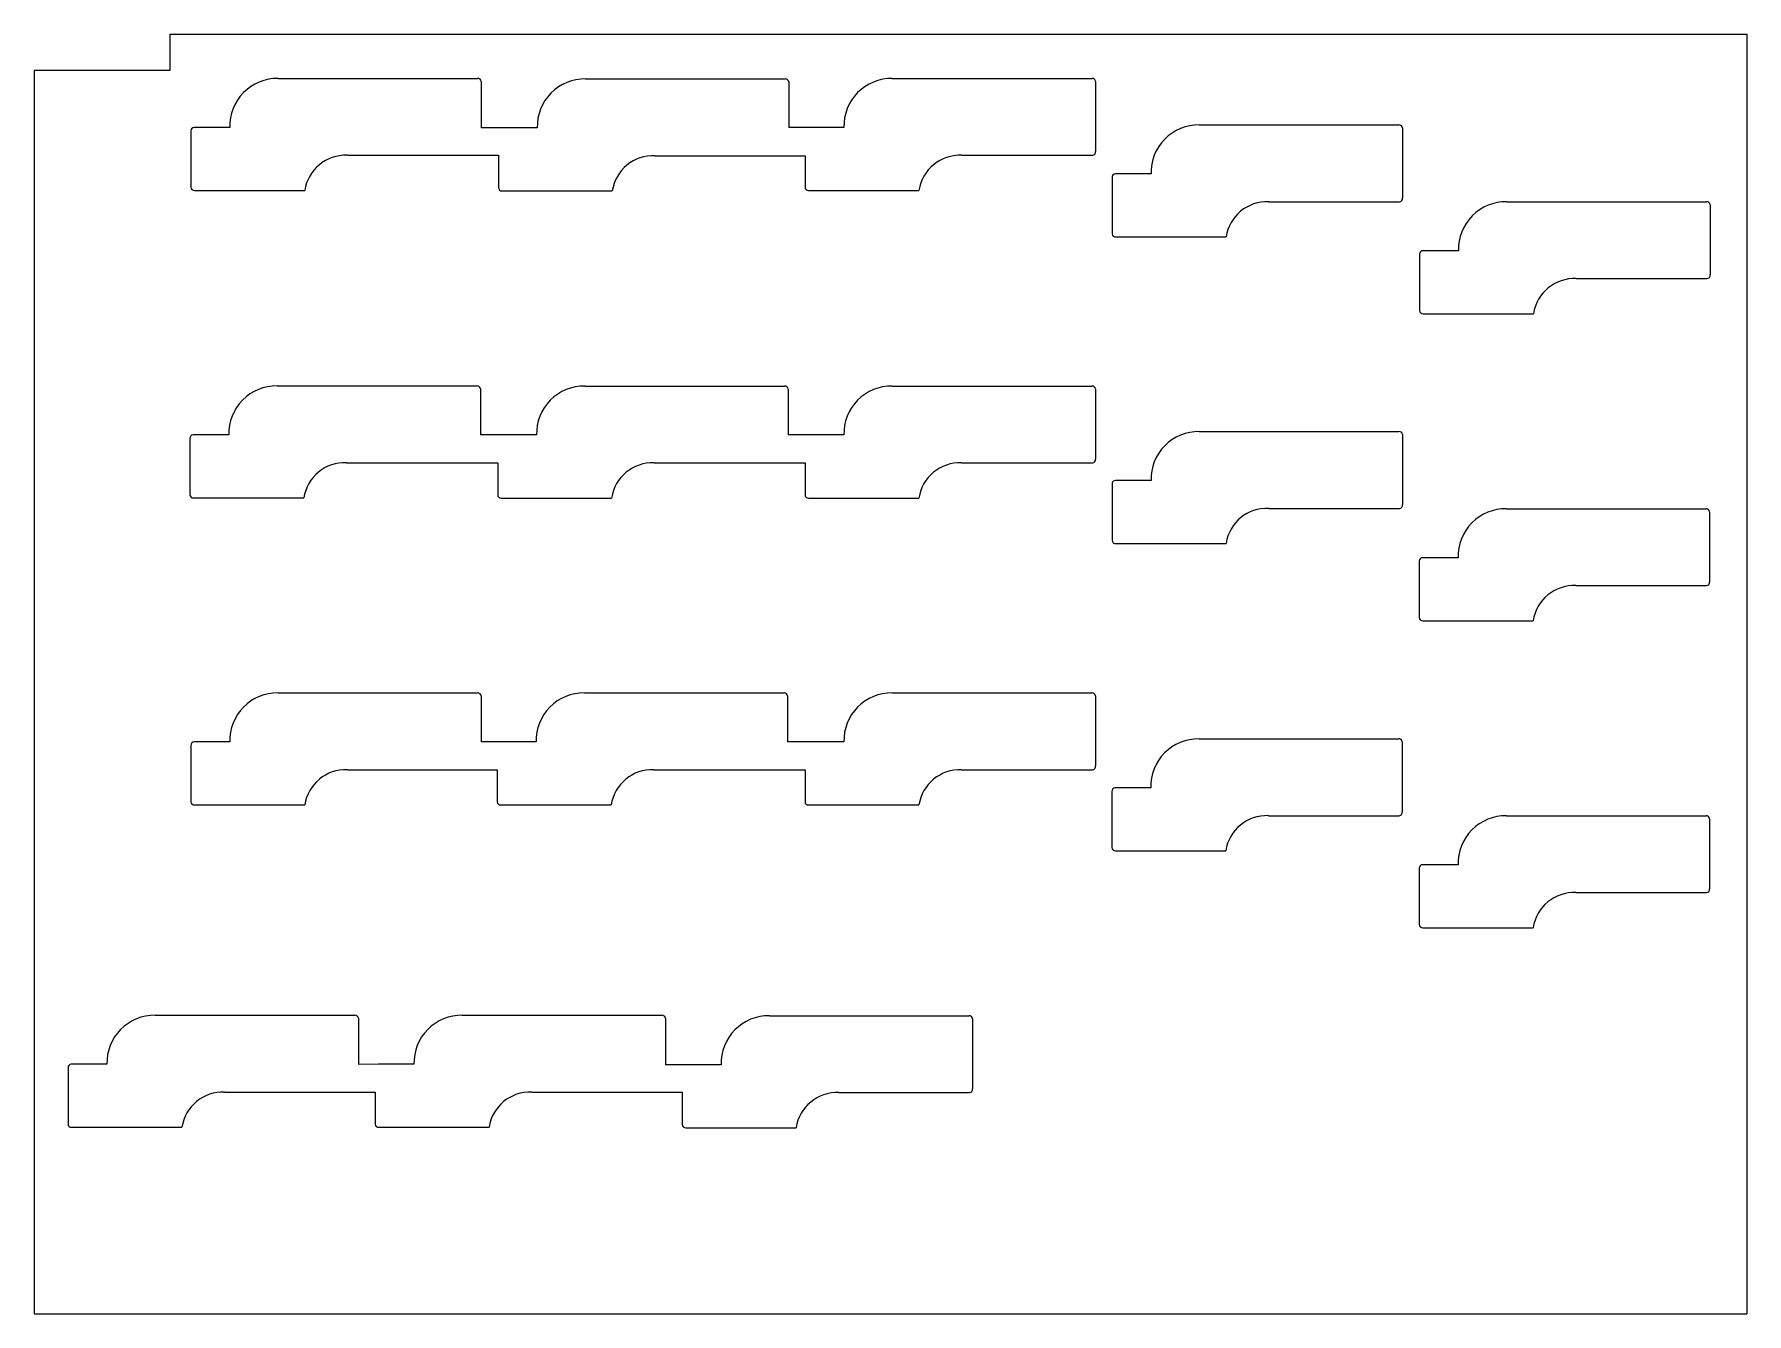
# Model space of a CAD drawing. Extents: x -46.9 to 47.9, y -35.4 to 35.4.
import ezdxf

# ---------------------------------------------------------------- set-up
doc = ezdxf.new("R2010")
doc.units = 0
doc.header["$MEASUREMENT"] = 0
doc.layers.add('MODELSKETCH_VISIBLE', color=7, linetype='CONTINUOUS')

msp = doc.modelspace()

# ---------------------------------------------------------------- linework, layer by layer
at = {"layer": 'MODELSKETCH_VISIBLE'}
for p, q in [((-39.4, 35.425), (47.9, 35.425)), ((-39.4, 35.425), (-39.4, 33.425)), ((47.9, 35.425), (47.9, -35.425)), ((-46.9, 33.425), (-46.9, -35.425)), ((-39.4, 33.425), (-46.9, 33.425)), ((-33.405, 32.975), (-22.354, 32.975)), ((-22.155, 32.81), (-22.155, 30.24)), ((-16.38, 32.95), (-5.329, 32.95)), ((-5.129, 32.784), (-5.129, 30.266)), ((0.595, 32.976), (11.646, 32.976)), ((11.846, 32.811), (11.846, 28.936)), ((17.595, 30.4), (28.646, 30.4)), ((-38.231, 30.067), (-38.231, 26.955)), ((-36.078, 30.265), (-38.051, 30.265)), ((-21.026, 30.24), (-22.155, 30.24)), ((-19.053, 30.24), (-21.026, 30.24)), ((-4.051, 30.266), (-5.129, 30.266)), ((-2.078, 30.266), (-4.051, 30.266)), ((28.846, 30.234), (28.846, 26.36)), ((-29.563, 28.72), (-22.325, 28.72)), ((-22.325, 28.72), (-21.206, 28.72)), ((-21.206, 28.72), (-21.206, 26.93)), ((-12.538, 28.695), (-5.3, 28.695)), ((-5.3, 28.695), (-4.231, 28.695)), ((-4.231, 28.695), (-4.231, 26.956)), ((4.437, 28.721), (11.675, 28.721)), ((12.769, 27.492), (12.769, 24.38)), ((14.922, 27.69), (12.949, 27.69)), ((-38.031, 26.775), (-31.924, 26.775)), ((-21.006, 26.75), (-14.899, 26.75)), ((-4.031, 26.776), (2.076, 26.776)), ((21.437, 26.145), (28.675, 26.145)), ((34.618, 26.15), (45.669, 26.15)), ((45.869, 25.985), (45.869, 22.11)), ((12.969, 24.2), (19.076, 24.2)), ((29.792, 23.242), (29.792, 20.13)), ((31.945, 23.44), (29.972, 23.44)), ((38.46, 21.895), (45.698, 21.895)), ((29.992, 19.95), (36.099, 19.95)), ((-33.455, 15.95), (-22.404, 15.95)), ((-22.204, 15.785), (-22.204, 13.235)), ((-16.42, 15.945), (-5.369, 15.945)), ((-5.169, 15.78), (-5.169, 13.235)), ((0.593, 15.945), (11.644, 15.945)), ((11.844, 15.78), (11.844, 11.905)), ((17.595, 13.425), (28.646, 13.425)), ((-38.281, 13.042), (-38.281, 9.93)), ((-36.128, 13.24), (-38.101, 13.24)), ((-21.066, 13.235), (-22.204, 13.235)), ((-19.093, 13.235), (-21.066, 13.235)), ((-4.053, 13.235), (-5.169, 13.235)), ((-2.08, 13.235), (-4.053, 13.235)), ((28.846, 13.26), (28.846, 9.385)), ((-29.613, 11.695), (-22.375, 11.695)), ((-22.375, 11.695), (-21.246, 11.695)), ((-21.246, 11.695), (-21.246, 9.925)), ((-12.578, 11.69), (-5.34, 11.69)), ((-5.34, 11.69), (-4.233, 11.69)), ((-4.233, 11.69), (-4.233, 9.925)), ((4.435, 11.69), (11.673, 11.69)), ((12.769, 10.517), (12.769, 7.405)), ((14.922, 10.715), (12.949, 10.715)), ((-38.081, 9.75), (-31.974, 9.75)), ((-21.046, 9.745), (-14.939, 9.745)), ((-4.033, 9.745), (2.074, 9.745)), ((21.437, 9.17), (28.675, 9.17)), ((34.595, 9.15), (45.646, 9.15)), ((45.846, 8.985), (45.846, 5.11)), ((12.969, 7.225), (19.076, 7.225)), ((29.769, 6.242), (29.769, 3.13)), ((31.922, 6.44), (29.949, 6.44)), ((38.437, 4.895), (45.675, 4.895)), ((29.969, 2.95), (36.076, 2.95)), ((-33.405, -1.05), (-22.354, -1.05)), ((-22.154, -1.215), (-22.154, -3.76)), ((-16.443, -1.05), (-5.392, -1.05)), ((-5.193, -1.215), (-5.193, -3.76)), ((0.595, -1.05), (11.646, -1.05)), ((11.846, -1.215), (11.846, -5.09)), ((-36.078, -3.76), (-38.051, -3.76)), ((-21.089, -3.76), (-22.154, -3.76)), ((-19.117, -3.76), (-21.089, -3.76)), ((-4.051, -3.76), (-5.193, -3.76)), ((-2.078, -3.76), (-4.051, -3.76)), ((17.58, -3.59), (28.631, -3.59)), ((28.831, -3.755), (28.831, -7.63)), ((-38.231, -3.958), (-38.231, -7.07)), ((-29.563, -5.305), (-22.325, -5.305)), ((-22.325, -5.305), (-21.269, -5.305)), ((-21.269, -5.305), (-21.269, -7.07)), ((-12.602, -5.305), (-5.363, -5.305)), ((-5.363, -5.305), (-4.231, -5.305)), ((-4.231, -5.305), (-4.231, -7.07)), ((4.437, -5.305), (11.675, -5.305)), ((12.754, -6.498), (12.754, -9.61)), ((14.907, -6.3), (12.934, -6.3)), ((-38.031, -7.25), (-31.924, -7.25)), ((-21.069, -7.25), (-14.963, -7.25)), ((-4.031, -7.25), (2.076, -7.25)), ((21.422, -7.845), (28.66, -7.845)), ((34.595, -7.85), (45.646, -7.85)), ((45.846, -8.015), (45.846, -11.89)), ((12.954, -9.79), (19.061, -9.79)), ((29.769, -10.758), (29.769, -13.87)), ((31.922, -10.56), (29.949, -10.56)), ((38.437, -12.105), (45.675, -12.105)), ((29.969, -14.05), (36.076, -14.05)), ((-40.205, -18.9), (-29.154, -18.9)), ((-23.205, -18.9), (-12.154, -18.9)), ((-6.205, -18.925), (4.846, -18.925)), ((-28.954, -19.066), (-28.954, -21.618)), ((-11.954, -19.066), (-11.954, -21.635)), ((5.046, -19.09), (5.046, -22.965)), ((-42.878, -21.61), (-44.851, -21.61)), ((-27.851, -21.61), (-28.954, -21.618)), ((-25.878, -21.61), (-27.851, -21.61)), ((-10.851, -21.635), (-11.954, -21.635)), ((-8.878, -21.635), (-10.851, -21.635)), ((-45.031, -21.808), (-45.031, -24.92)), ((-36.363, -23.155), (-29.125, -23.155)), ((-29.125, -23.155), (-28.031, -23.155)), ((-28.031, -23.155), (-28.031, -24.92)), ((-19.363, -23.155), (-12.125, -23.155)), ((-12.125, -23.155), (-11.031, -23.155)), ((-11.031, -23.155), (-11.031, -24.945)), ((-2.363, -23.18), (4.875, -23.18)), ((-44.831, -25.1), (-38.724, -25.1)), ((-27.831, -25.1), (-21.724, -25.1)), ((-10.831, -25.125), (-4.724, -25.125)), ((-46.9, -35.425), (47.9, -35.425))]:
    msp.add_line(p, q, dxfattribs=at)
for centre, radius, start, end in [((-33.444, 30.34), 2.635, 89.15175, 181.63154), ((-22.337, 32.793), 0.183, 5.2324, 95.53566), ((-16.419, 30.315), 2.635, 89.13595, 181.63454), ((-5.311, 32.768), 0.183, 5.2324, 95.53566), ((0.556, 30.341), 2.635, 89.13595, 181.63454), ((11.664, 32.794), 0.183, 5.2324, 95.53566), ((17.556, 27.765), 2.635, 89.13595, 181.63454), ((28.664, 30.218), 0.183, 5.2324, 95.53566), ((-38.05, 30.083), 0.182, 90.39747, 184.9398), ((-29.661, 26.434), 2.289, 87.55354, 171.41962), ((-12.636, 26.409), 2.289, 87.55354, 171.41962), ((4.339, 26.435), 2.289, 87.55354, 171.41962), ((11.665, 28.905), 0.184, 273.29984, 9.8505), ((12.95, 27.508), 0.182, 90.39747, 184.9398), ((-38.049, 26.956), 0.182, 180.39104, 275.63454), ((-21.024, 26.931), 0.182, 180.39104, 275.63454), ((-4.049, 26.957), 0.182, 180.39104, 275.63454), ((21.339, 23.859), 2.289, 87.55354, 171.41962), ((28.665, 26.328), 0.184, 273.29984, 9.8505), ((34.579, 23.515), 2.635, 89.13595, 181.63454), ((45.687, 25.968), 0.183, 5.2324, 95.53566), ((12.951, 24.381), 0.182, 180.39104, 275.63454), ((29.973, 23.258), 0.182, 90.39747, 184.9398), ((38.362, 19.609), 2.289, 87.55354, 171.41962), ((45.688, 22.078), 0.184, 273.29984, 9.8505), ((29.974, 20.131), 0.182, 180.39104, 275.63454), ((-33.494, 13.315), 2.635, 89.13595, 181.63454), ((-22.386, 15.768), 0.183, 5.2324, 95.53566), ((-16.459, 13.31), 2.635, 89.13595, 181.63454), ((-5.351, 15.763), 0.183, 5.2324, 95.53566), ((0.554, 13.31), 2.635, 89.13595, 181.63454), ((11.662, 15.763), 0.183, 5.2324, 95.53566), ((17.556, 10.79), 2.635, 89.13595, 181.63454), ((28.664, 13.243), 0.183, 5.2324, 95.53566), ((-38.1, 13.058), 0.182, 90.39747, 184.9398), ((-29.711, 9.409), 2.289, 87.55354, 171.41962), ((-12.676, 9.404), 2.289, 87.55354, 171.41962), ((4.337, 9.404), 2.289, 87.55354, 171.41962), ((11.663, 11.873), 0.184, 273.29984, 9.8505), ((12.95, 10.533), 0.182, 90.39747, 184.9398), ((-38.099, 9.931), 0.182, 180.39104, 275.63454), ((-21.064, 9.926), 0.182, 180.39104, 275.63454), ((-4.051, 9.926), 0.182, 180.39104, 275.63454), ((21.339, 6.884), 2.289, 87.55354, 171.41962), ((28.665, 9.353), 0.184, 273.29984, 9.8505), ((34.556, 6.515), 2.635, 89.13595, 181.63454), ((45.664, 8.968), 0.183, 5.2324, 95.53566), ((12.951, 7.406), 0.182, 180.39104, 275.63454), ((29.95, 6.258), 0.182, 90.39747, 184.9398), ((38.339, 2.609), 2.289, 87.55354, 171.41962), ((45.665, 5.078), 0.184, 273.29984, 9.8505), ((29.951, 3.131), 0.182, 180.39104, 275.63454), ((-33.444, -3.685), 2.635, 89.13595, 181.63454), ((-22.336, -1.232), 0.183, 5.2324, 95.53566), ((-16.483, -3.685), 2.635, 89.13595, 181.63454), ((-5.375, -1.232), 0.183, 5.2324, 95.53566), ((0.556, -3.685), 2.635, 89.13595, 181.63454), ((11.664, -1.232), 0.183, 5.2324, 95.53566), ((-38.05, -3.942), 0.182, 90.39747, 184.9398), ((17.541, -6.225), 2.635, 89.13595, 181.63454), ((28.649, -3.772), 0.183, 5.2324, 95.53566), ((-29.661, -7.591), 2.289, 87.55354, 171.41962), ((-12.7, -7.591), 2.289, 87.55354, 171.41962), ((4.339, -7.591), 2.289, 87.55354, 171.41962), ((11.665, -5.122), 0.184, 273.29984, 9.8505), ((12.935, -6.482), 0.182, 90.39747, 184.9398), ((-38.049, -7.069), 0.182, 180.39104, 275.63454), ((-21.087, -7.069), 0.182, 180.39104, 275.63454), ((-4.049, -7.069), 0.182, 180.39104, 275.63454), ((21.324, -10.131), 2.289, 87.55354, 171.41962), ((28.65, -7.662), 0.184, 273.29984, 9.8505), ((34.556, -10.485), 2.635, 89.13595, 181.63454), ((45.664, -8.032), 0.183, 5.2324, 95.53566), ((12.936, -9.609), 0.182, 180.39104, 275.63454), ((29.95, -10.742), 0.182, 90.39747, 184.9398), ((38.339, -14.391), 2.289, 87.55354, 171.41962), ((45.665, -11.922), 0.184, 273.29984, 9.8505), ((29.951, -13.869), 0.182, 180.39104, 275.63454), ((-40.244, -21.535), 2.635, 89.13595, 181.63454), ((-29.136, -19.082), 0.183, 5.2324, 95.53566), ((-23.244, -21.535), 2.635, 89.13595, 181.63454), ((-12.136, -19.082), 0.183, 5.2324, 95.53566), ((-6.244, -21.56), 2.635, 89.13595, 181.63454), ((4.864, -19.107), 0.183, 5.2324, 95.53566), ((-44.85, -21.792), 0.182, 90.39747, 184.9398), ((-36.461, -25.441), 2.289, 87.55354, 171.41962), ((-19.461, -25.441), 2.289, 87.55354, 171.41962), ((-2.461, -25.466), 2.289, 87.55354, 171.41962), ((4.865, -22.997), 0.184, 273.29984, 9.8505), ((-44.849, -24.919), 0.182, 180.39104, 275.63454), ((-27.849, -24.919), 0.182, 180.39104, 275.63454), ((-10.849, -24.944), 0.182, 180.39104, 275.63454)]:
    msp.add_arc(centre, radius, start, end, dxfattribs=at)

doc.saveas('drawing.dxf')
